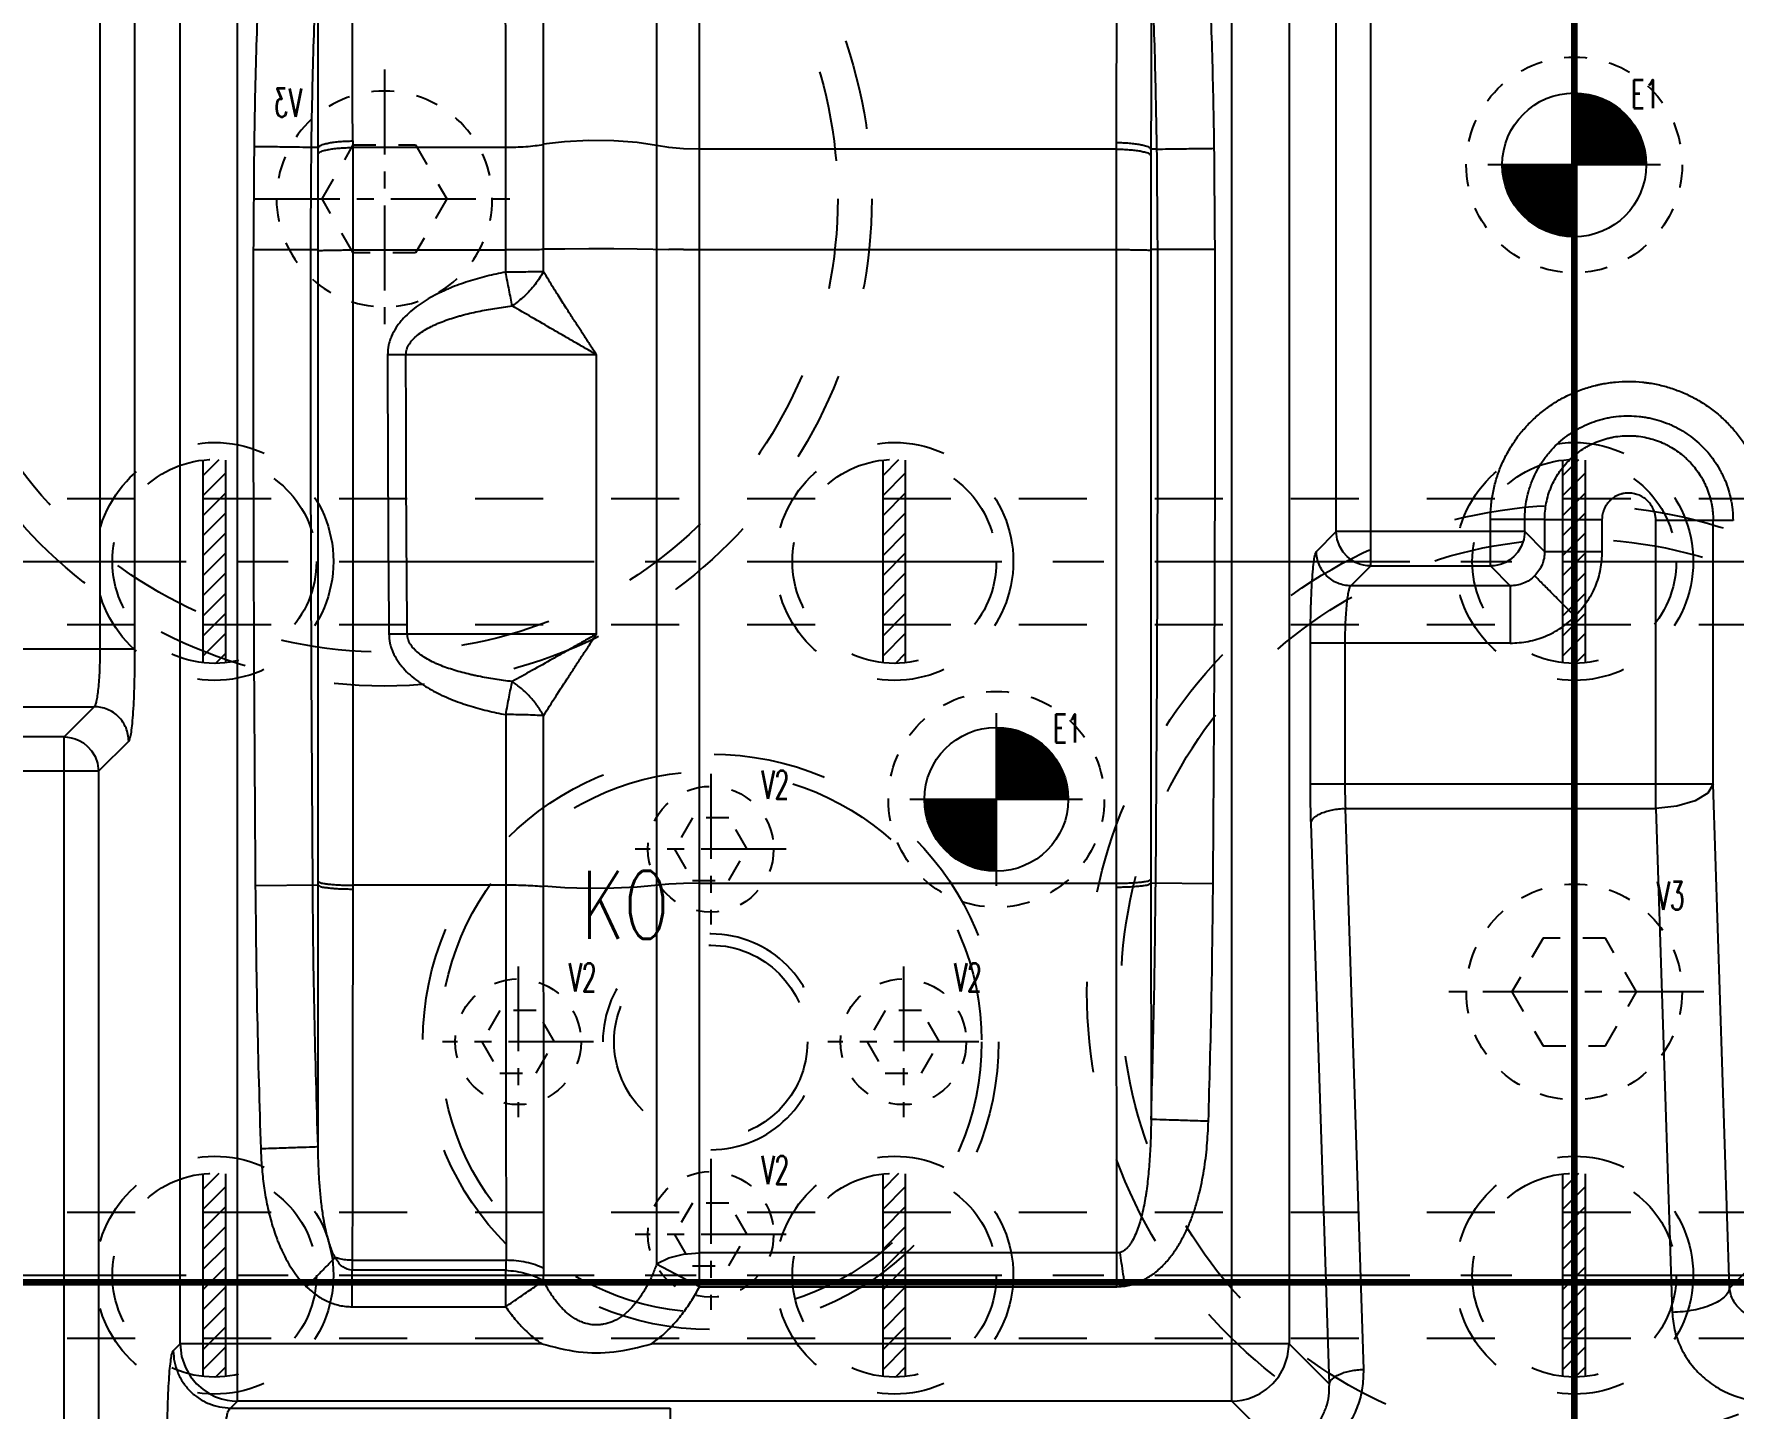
# Model space of a CAD drawing. Extents: x 14103 to 19353, y -3233 to 932.
# Drawn here: x 14614 to 14764, y 467.4 to 588.6 of the extents above; entities that cross this region are included whole.
import ezdxf
from ezdxf.enums import TextEntityAlignment as Align

# ---------------------------------------------------------------- set-up
doc = ezdxf.new("R2010")
doc.units = 0
doc.header["$LTSCALE"] = 20
doc.header["$MEASUREMENT"] = 0
doc.linetypes.add('CENTER', pattern=[0.6, 0.375, -0.075, 0.075, -0.075])
doc.linetypes.add('HIDDEN', pattern=[0.2, 0.1, -0.1])
doc.layers.get('DEFPOINTS').update_dxf_attribs({"linetype": 'CONTINUOUS'})
for name, color, linetype in [('3a', 7, 'CONTINUOUS'), ('3a-ep', 7, 'CONTINUOUS'), ('CENTER', 1, 'CENTER'), ('CONTINUOUS', 7, 'CONTINUOUS'), ('DIM', 3, 'CONTINUOUS'), ('HIDDEN', 2, 'HIDDEN'), ('SCREW', 7, 'CONTINUOUS'), ('SUP', 4, 'HIDDEN'), ('WATER', 9, 'HIDDEN')]:
    doc.layers.add(name, color=color, linetype=linetype)
doc.styles.add('lxy2', font='txt.shx', dxfattribs={"width": 0.6})
doc.styles.add('LXY4', font='simplex.shx', dxfattribs={"width": 0.7, "height": 6})
doc.dimstyles.new('10', dxfattribs={"dimtxt": 10, "dimasz": 5, "dimexe": 2.5, "dimexo": 0, "dimgap": 1, "dimtad": 0, "dimdsep": 46, "dimtxsty": 'lxy2', "dimcen": -3, "dimclrd": 113, "dimclre": 113, "dimclrt": 3, "dimazin": 2, "dimtfac": 1, "dimtofl": 0, "dimtmove": 0, "dimatfit": 3, "dimfxl": 1, "dimtolj": 1, "dimtzin": 0, "dimarcsym": 0})
doc.dimstyles.new('15', dxfattribs={"dimtxt": 15, "dimasz": 8, "dimexe": 8, "dimexo": 0, "dimgap": 1, "dimtad": 0, "dimdsep": 46, "dimtxsty": 'lxy2', "dimcen": -3, "dimclrd": 113, "dimclre": 113, "dimclrt": 3, "dimazin": 2, "dimtfac": 1, "dimtofl": 0, "dimtmove": 0, "dimatfit": 3, "dimfxl": 1, "dimtolj": 1, "dimtzin": 0, "dimarcsym": 0})

# ---------------------------------------------------------------- blocks, each defined once
blk = doc.blocks.new('*D282')
at = {"layer": 'DEFPOINTS', "color": 0}
for p in [(15211.53, 699.09), (15315.84, 699.09), (14749.94, 164.09)]:
    blk.add_point(p, dxfattribs=at)
at = {"layer": 'DIM', "color": 113, "lineweight": -2}
blk.add_line((15211.53, 699.09), (15315.84, 699.09), dxfattribs=at)
at = {"layer": 'DIM', "color": 3, "insert": (15328.84, 699.09), "char_height": 15, "attachment_point": 5, "style": 'lxy2'}
blk.add_mtext('\\A1;535', dxfattribs=at)
blk = doc.blocks.new('*D106')
at = {"layer": 'DEFPOINTS', "color": 0}
for p in [(15292.93, 479.09), (15315.84, 479.09), (14749.94, 164.09)]:
    blk.add_point(p, dxfattribs=at)
at = {"layer": 'DIM', "color": 113, "lineweight": -2}
blk.add_line((15292.93, 479.09), (15315.84, 479.09), dxfattribs=at)
at = {"layer": 'DIM', "color": 3, "insert": (15323.84, 479.09), "char_height": 10, "attachment_point": 5, "style": 'lxy2'}
blk.add_mtext('\\A1;315', dxfattribs=at)
blk = doc.blocks.new('*D105')
at = {"layer": 'DEFPOINTS', "color": 0}
for p in [(15292.93, 542.09), (15315.84, 542.09), (14749.94, 164.09)]:
    blk.add_point(p, dxfattribs=at)
at = {"layer": 'DIM', "color": 113, "lineweight": -2}
blk.add_line((15292.93, 542.09), (15315.84, 542.09), dxfattribs=at)
at = {"layer": 'DIM', "color": 3, "insert": (15324.84, 542.09), "char_height": 10, "attachment_point": 5, "style": 'lxy2'}
blk.add_mtext('\\A1;378', dxfattribs=at)
blk = doc.blocks.new('*D104')
at = {"layer": 'DEFPOINTS', "color": 0}
for p in [(15292.93, 604.09), (15315.84, 604.09), (14749.94, 164.09)]:
    blk.add_point(p, dxfattribs=at)
at = {"layer": 'DIM', "color": 113, "lineweight": -2}
blk.add_line((15292.93, 604.09), (15315.84, 604.09), dxfattribs=at)
at = {"layer": 'DIM', "color": 3, "insert": (15324.34, 604.09), "char_height": 10, "attachment_point": 5, "style": 'lxy2'}
blk.add_mtext('\\A1;440', dxfattribs=at)
blk = doc.blocks.new('*D103')
at = {"layer": 'DEFPOINTS', "color": 0}
for p in [(15299.94, 864.09), (15315.84, 864.09), (14749.94, 164.09)]:
    blk.add_point(p, dxfattribs=at)
at = {"layer": 'DIM', "color": 113, "lineweight": -2}
blk.add_line((15299.94, 864.09), (15315.84, 864.09), dxfattribs=at)
at = {"layer": 'DIM', "color": 3, "insert": (15323.84, 864.09), "char_height": 10, "attachment_point": 5, "style": 'lxy2'}
blk.add_mtext('\\A1;700', dxfattribs=at)
blk = doc.blocks.new('*D125')
at = {"layer": 'DEFPOINTS', "color": 0}
for p in [(14184.04, 684.09), (14436.61, 684.09), (14749.94, 164.09)]:
    blk.add_point(p, dxfattribs=at)
at = {"layer": 'DIM', "color": 113, "lineweight": -2}
blk.add_line((14436.61, 684.09), (14184.04, 684.09), dxfattribs=at)
at = {"layer": 'DIM', "color": 3, "insert": (14175.54, 684.09), "char_height": 10, "attachment_point": 5, "style": 'lxy2'}
blk.add_mtext('\\A1;520', dxfattribs=at)
blk = doc.blocks.new('*D124')
at = {"layer": 'DEFPOINTS', "color": 0}
for p in [(14184.04, 709.09), (14399.94, 709.09), (14749.94, 164.09)]:
    blk.add_point(p, dxfattribs=at)
at = {"layer": 'DIM', "color": 113, "lineweight": -2}
blk.add_line((14399.94, 709.09), (14184.04, 709.09), dxfattribs=at)
at = {"layer": 'DIM', "color": 3, "insert": (14175.04, 709.09), "char_height": 10, "attachment_point": 5, "style": 'lxy2'}
blk.add_mtext('\\A1;545', dxfattribs=at)
blk = doc.blocks.new('*D123')
at = {"layer": 'DEFPOINTS', "color": 0}
for p in [(14184.04, 864.09), (14199.94, 864.09), (14749.94, 164.09)]:
    blk.add_point(p, dxfattribs=at)
at = {"layer": 'DIM', "color": 113, "lineweight": -2}
blk.add_line((14199.94, 864.09), (14184.04, 864.09), dxfattribs=at)
at = {"layer": 'DIM', "color": 3, "insert": (14176.04, 864.09), "char_height": 10, "attachment_point": 5, "style": 'lxy2'}
blk.add_mtext('\\A1;700', dxfattribs=at)
blk = doc.blocks.new('*D128')
at = {"layer": 'DEFPOINTS', "color": 0}
for p in [(14184.04, 464.09), (14228.39, 464.09), (14749.94, 164.09)]:
    blk.add_point(p, dxfattribs=at)
at = {"layer": 'DIM', "color": 113, "lineweight": -2}
blk.add_line((14228.39, 464.09), (14184.04, 464.09), dxfattribs=at)
at = {"layer": 'DIM', "color": 3, "insert": (14176.04, 464.09), "char_height": 10, "attachment_point": 5, "style": 'lxy2'}
blk.add_mtext('\\A1;300', dxfattribs=at)
blk = doc.blocks.new('*D127')
at = {"layer": 'DEFPOINTS', "color": 0}
for p in [(14184.04, 514.09), (14391.61, 514.09), (14749.94, 164.09)]:
    blk.add_point(p, dxfattribs=at)
at = {"layer": 'DIM', "color": 113, "lineweight": -2}
blk.add_line((14391.61, 514.09), (14184.04, 514.09), dxfattribs=at)
at = {"layer": 'DIM', "color": 3, "insert": (14175.54, 514.09), "char_height": 10, "attachment_point": 5, "style": 'lxy2'}
blk.add_mtext('\\A1;350', dxfattribs=at)
blk = doc.blocks.new('*D126')
at = {"layer": 'DEFPOINTS', "color": 0}
for p in [(14184.04, 639.09), (14391.61, 639.09), (14749.94, 164.09)]:
    blk.add_point(p, dxfattribs=at)
at = {"layer": 'DIM', "color": 113, "lineweight": -2}
blk.add_line((14391.61, 639.09), (14184.04, 639.09), dxfattribs=at)
at = {"layer": 'DIM', "color": 3, "insert": (14175.04, 639.09), "char_height": 10, "attachment_point": 5, "style": 'lxy2'}
blk.add_mtext('\\A1;475', dxfattribs=at)
blk = doc.blocks.new('*D122')
at = {"layer": 'DEFPOINTS', "color": 0}
for p in [(14184.04, 664.09), (14193.61, 664.09), (14749.94, 164.09)]:
    blk.add_point(p, dxfattribs=at)
at = {"layer": 'DIM', "color": 113, "lineweight": -2}
blk.add_line((14193.61, 664.09), (14184.04, 664.09), dxfattribs=at)
at = {"layer": 'DIM', "color": 3, "insert": (14176.04, 664.09), "char_height": 10, "attachment_point": 5, "style": 'lxy2'}
blk.add_mtext('\\A1;500', dxfattribs=at)
blk = doc.blocks.new('*D110')
at = {"layer": 'DEFPOINTS', "color": 0}
for p in [(14184.04, 664.09), (14445.86, 664.09), (14749.94, 164.09)]:
    blk.add_point(p, dxfattribs=at)
at = {"layer": 'DIM', "color": 113, "lineweight": -2}
blk.add_line((14445.86, 664.09), (14184.04, 664.09), dxfattribs=at)
at = {"layer": 'DIM', "color": 3, "insert": (14176.04, 664.09), "char_height": 10, "attachment_point": 5, "style": 'lxy2'}
blk.add_mtext('\\A1;500', dxfattribs=at)
blk = doc.blocks.new('*D83')
at = {"layer": 'DEFPOINTS', "color": 0}
for p in [(14184.04, 564.09), (14425.51, 564.09), (14749.94, 164.09)]:
    blk.add_point(p, dxfattribs=at)
at = {"layer": 'DIM', "color": 113, "lineweight": -2}
blk.add_line((14425.51, 564.09), (14184.04, 564.09), dxfattribs=at)
at = {"layer": 'DIM', "color": 3, "insert": (14176.04, 564.09), "char_height": 10, "attachment_point": 5, "style": 'lxy2'}
blk.add_mtext('\\A1;400', dxfattribs=at)
blk = doc.blocks.new('AC_LXY_BLK518')
at = {"layer": 'SCREW', "color": 1, "linetype": 'CENTER'}
for p, q in [((0, 11.43), (0, -11.43)), ((11.43, 0), (-11.43, 0))]:
    blk.add_line(p, q, dxfattribs=at)
at = {"layer": 'SCREW', "color": 2, "linetype": 'HIDDEN'}
blk.add_lwpolyline([(-2.75, 4.76), (-5.5, 0), (-2.75, -4.76), (2.75, -4.76), (5.5, 0), (2.75, 4.76)], close=True, dxfattribs=at)
blk.add_circle((0, 0), 9.52, dxfattribs=at)
at = {"layer": 'SCREW', "style": 'lxy2', "width": 0.6}
blk.add_text('V3', height=2.5, dxfattribs=at).set_placement((8.5, 8.5), align=Align.MIDDLE_CENTER)
blk = doc.blocks.new('AC_LXY_BLK617')
at = {"layer": 'SCREW', "color": 1, "linetype": 'CENTER'}
for p, q in [((0, 6.66), (0, -6.66)), ((6.66, 0), (-6.66, 0))]:
    blk.add_line(p, q, dxfattribs=at)
at = {"layer": 'SCREW', "color": 2, "linetype": 'HIDDEN'}
blk.add_lwpolyline([(-1.6, 2.77), (-3.2, 0), (-1.6, -2.77), (1.6, -2.77), (3.2, 0), (1.6, 2.77)], close=True, dxfattribs=at)
blk.add_circle((0, 0), 5.55, dxfattribs=at)
at = {"layer": 'SCREW', "style": 'lxy2', "width": 0.6}
blk.add_text('V2', height=2.5, dxfattribs=at).set_placement((5.69, 5.69), align=Align.MIDDLE_CENTER)

msp = doc.modelspace()

# ---------------------------------------------------------------- hatches: boundary and pattern name
at = {"layer": 'WATER', "linetype": 'Continuous'}
h = msp.add_hatch(dxfattribs=at)
h.set_pattern_fill('ANSI31', color=4, scale=10, style=0)
h.set_pattern_definition([(45, (13194.4322, 2222.9012), (-0.8838835, 0.8838835), [])])
h.paths.add_polyline_path([(14630.942, 551.035, 0.0278424), (14629.942, 551.09), (14629.942, 547.65), (14630.942, 547.65)])
h.paths.add_polyline_path([(14629.942, 551.09, 0.0278424), (14628.942, 551.035), (14628.942, 547.65), (14629.942, 547.65)])
h.paths.add_polyline_path([(14629.942, 547.65), (14628.942, 547.65), (14628.942, 542.09), (14629.942, 542.09)])
h.paths.add_polyline_path([(14630.942, 547.65), (14629.942, 547.65), (14629.942, 542.09), (14630.942, 542.09)])
h.paths.add_polyline_path([(14630.942, 542.09), (14629.942, 542.09), (14629.942, 536.53), (14630.942, 536.53)])
h.paths.add_polyline_path([(14629.942, 542.09), (14628.942, 542.09), (14628.942, 536.53), (14629.942, 536.53)])
h.paths.add_polyline_path([(14629.942, 536.53), (14628.942, 536.53), (14628.942, 533.146, 0.0278424), (14629.942, 533.09)])
h.paths.add_polyline_path([(14630.942, 536.53), (14629.942, 536.53), (14629.942, 533.09, 0.0278424), (14630.942, 533.146)])
h = msp.add_hatch(dxfattribs=at)
h.set_pattern_fill('ANSI31', color=4, scale=10, style=0)
h.set_pattern_definition([(45, (13254.4322, 2222.9012), (-0.8838835, 0.8838835), [])])
h.paths.add_polyline_path([(14690.942, 551.035, 0.0278424), (14689.942, 551.09), (14689.942, 547.65), (14690.942, 547.65)])
h.paths.add_polyline_path([(14689.942, 551.09, 0.0278424), (14688.942, 551.035), (14688.942, 547.65), (14689.942, 547.65)])
h.paths.add_polyline_path([(14689.942, 547.65), (14688.942, 547.65), (14688.942, 542.09), (14689.942, 542.09)])
h.paths.add_polyline_path([(14690.942, 547.65), (14689.942, 547.65), (14689.942, 542.09), (14690.942, 542.09)])
h.paths.add_polyline_path([(14690.942, 542.09), (14689.942, 542.09), (14689.942, 536.53), (14690.942, 536.53)])
h.paths.add_polyline_path([(14689.942, 542.09), (14688.942, 542.09), (14688.942, 536.53), (14689.942, 536.53)])
h.paths.add_polyline_path([(14689.942, 536.53), (14688.942, 536.53), (14688.942, 533.146, 0.0278424), (14689.942, 533.09)])
h.paths.add_polyline_path([(14690.942, 536.53), (14689.942, 536.53), (14689.942, 533.09, 0.0278424), (14690.942, 533.146)])
h = msp.add_hatch(dxfattribs=at)
h.set_pattern_fill('ANSI31', color=4, scale=10, style=0)
h.set_pattern_definition([(45, (13314.4322, 2222.9012), (-0.8838835, 0.8838835), [])])
h.paths.add_polyline_path([(14750.942, 551.035, 0.0278424), (14749.942, 551.09), (14749.942, 547.65), (14750.942, 547.65)])
h.paths.add_polyline_path([(14749.942, 551.09, 0.0278424), (14748.942, 551.035), (14748.942, 547.65), (14749.942, 547.65)])
h.paths.add_polyline_path([(14749.942, 547.65), (14748.942, 547.65), (14748.942, 542.09), (14749.942, 542.09)])
h.paths.add_polyline_path([(14750.942, 547.65), (14749.942, 547.65), (14749.942, 542.09), (14750.942, 542.09)])
h.paths.add_polyline_path([(14750.942, 542.09), (14749.942, 542.09), (14749.942, 536.53), (14750.942, 536.53)])
h.paths.add_polyline_path([(14749.942, 542.09), (14748.942, 542.09), (14748.942, 536.53), (14749.942, 536.53)])
h.paths.add_polyline_path([(14749.942, 536.53), (14748.942, 536.53), (14748.942, 533.146, 0.0278424), (14749.942, 533.09)])
h.paths.add_polyline_path([(14750.942, 536.53), (14749.942, 536.53), (14749.942, 533.09, 0.0278424), (14750.942, 533.146)])
h = msp.add_hatch(dxfattribs=at)
h.set_pattern_fill('ANSI31', color=4, scale=10, style=0)
h.set_pattern_definition([(45, (13194.4322, 2159.9012), (-0.8838835, 0.8838835), [])])
h.paths.add_polyline_path([(14630.942, 488.035, 0.0278424), (14629.942, 488.09), (14629.942, 484.65), (14630.942, 484.65)])
h.paths.add_polyline_path([(14629.942, 488.09, 0.0278424), (14628.942, 488.035), (14628.942, 484.65), (14629.942, 484.65)])
h.paths.add_polyline_path([(14629.942, 484.65), (14628.942, 484.65), (14628.942, 479.09), (14629.942, 479.09)])
h.paths.add_polyline_path([(14630.942, 484.65), (14629.942, 484.65), (14629.942, 479.09), (14630.942, 479.09)])
h.paths.add_polyline_path([(14630.942, 479.09), (14629.942, 479.09), (14629.942, 473.53), (14630.942, 473.53)])
h.paths.add_polyline_path([(14629.942, 479.09), (14628.942, 479.09), (14628.942, 473.53), (14629.942, 473.53)])
h.paths.add_polyline_path([(14629.942, 473.53), (14628.942, 473.53), (14628.942, 470.146, 0.0278424), (14629.942, 470.09)])
h.paths.add_polyline_path([(14630.942, 473.53), (14629.942, 473.53), (14629.942, 470.09, 0.0278424), (14630.942, 470.146)])
h = msp.add_hatch(dxfattribs=at)
h.set_pattern_fill('ANSI31', color=4, scale=10, style=0)
h.set_pattern_definition([(45, (13254.4322, 2159.9012), (-0.8838835, 0.8838835), [])])
h.paths.add_polyline_path([(14690.942, 488.035, 0.0278424), (14689.942, 488.09), (14689.942, 484.65), (14690.942, 484.65)])
h.paths.add_polyline_path([(14689.942, 488.09, 0.0278424), (14688.942, 488.035), (14688.942, 484.65), (14689.942, 484.65)])
h.paths.add_polyline_path([(14689.942, 484.65), (14688.942, 484.65), (14688.942, 479.09), (14689.942, 479.09)])
h.paths.add_polyline_path([(14690.942, 484.65), (14689.942, 484.65), (14689.942, 479.09), (14690.942, 479.09)])
h.paths.add_polyline_path([(14690.942, 479.09), (14689.942, 479.09), (14689.942, 473.53), (14690.942, 473.53)])
h.paths.add_polyline_path([(14689.942, 479.09), (14688.942, 479.09), (14688.942, 473.53), (14689.942, 473.53)])
h.paths.add_polyline_path([(14689.942, 473.53), (14688.942, 473.53), (14688.942, 470.146, 0.0278424), (14689.942, 470.09)])
h.paths.add_polyline_path([(14690.942, 473.53), (14689.942, 473.53), (14689.942, 470.09, 0.0278424), (14690.942, 470.146)])
h = msp.add_hatch(dxfattribs=at)
h.set_pattern_fill('ANSI31', color=4, scale=10, style=0)
h.set_pattern_definition([(45, (13314.4322, 2159.9012), (-0.8838835, 0.8838835), [])])
h.paths.add_polyline_path([(14750.942, 488.035, 0.0278424), (14749.942, 488.09), (14749.942, 484.65), (14750.942, 484.65)])
h.paths.add_polyline_path([(14749.942, 488.09, 0.0278424), (14748.942, 488.035), (14748.942, 484.65), (14749.942, 484.65)])
h.paths.add_polyline_path([(14749.942, 484.65), (14748.942, 484.65), (14748.942, 479.09), (14749.942, 479.09)])
h.paths.add_polyline_path([(14750.942, 484.65), (14749.942, 484.65), (14749.942, 479.09), (14750.942, 479.09)])
h.paths.add_polyline_path([(14750.942, 479.09), (14749.942, 479.09), (14749.942, 473.53), (14750.942, 473.53)])
h.paths.add_polyline_path([(14749.942, 479.09), (14748.942, 479.09), (14748.942, 473.53), (14749.942, 473.53)])
h.paths.add_polyline_path([(14749.942, 473.53), (14748.942, 473.53), (14748.942, 470.146, 0.0278424), (14749.942, 470.09)])
h.paths.add_polyline_path([(14750.942, 473.53), (14749.942, 473.53), (14749.942, 470.09, 0.0278424), (14750.942, 470.146)])

# ---------------------------------------------------------------- linework, layer by layer
at = {"layer": '3a', "color": 4, "linetype": 'Continuous'}
for p, q in [((14619.866, 534.332), (14619.866, 616.123)), ((14631.98, 467.97), (14631.98, 614.79)), ((14719.714, 467.97), (14719.714, 614.79)), ((14622.903, 613.086), (14622.903, 534.332)), ((14626.918, 473.033), (14626.918, 609.728)), ((14724.777, 609.728), (14724.777, 473.033)), ((14731.978, 541.69), (14731.978, 610.091)), ((14728.941, 544.727), (14728.941, 607.053)), ((14672.746, 481.07), (14672.746, 605.691)), ((14668.963, 603.147), (14668.963, 480.047)), ((14658.985, 567.656), (14658.979, 578.915)), ((14709.549, 513.685), (14709.552, 579.063)), ((14639.105, 578.623), (14638.504, 578.631)), ((14642.143, 578.62), (14642.145, 513.511)), ((14655.63, 578.62), (14642.143, 578.62)), ((14655.63, 578.62), (14655.64, 567.632)), ((14709.551, 578.477), (14672.746, 578.477)), ((14713.118, 578.487), (14712.589, 578.48)), ((14639.109, 569.584), (14633.373, 569.593)), ((14642.147, 569.583), (14655.64, 569.583)), ((14671.331, 569.62), (14670.04, 569.633)), ((14671.331, 569.62), (14709.548, 569.615)), ((14718.248, 569.625), (14712.585, 569.615)), ((14663.667, 560.333), (14645.223, 560.332)), ((14663.667, 535.693), (14663.667, 560.333)), ((14742.539, 541.69), (14742.539, 545.797)), ((14745.577, 545.797), (14742.539, 545.797)), ((14747.328, 545.789), (14745.577, 545.797)), ((14745.577, 544.727), (14745.577, 545.797)), ((14747.328, 545.789), (14747.328, 542.976)), ((14747.328, 545.789), (14752.391, 545.789)), ((14752.391, 545.789), (14752.391, 542.976)), ((14727.19, 542.976), (14728.941, 544.727)), ((14745.577, 544.727), (14728.941, 544.727)), ((14747.328, 542.976), (14745.577, 544.727)), ((14757.141, 520.289), (14757.141, 545.716)), ((14762.203, 545.716), (14757.141, 545.716)), ((14762.203, 522.434), (14762.203, 545.716)), ((14763.954, 545.707), (14762.203, 545.716)), ((14747.328, 542.976), (14752.391, 542.976)), ((14730.227, 539.939), (14731.978, 541.69)), ((14731.978, 541.69), (14742.539, 541.69)), ((14742.539, 541.69), (14744.29, 539.939)), ((14744.29, 539.939), (14730.227, 539.939)), ((14744.29, 539.939), (14744.29, 534.876)), ((14646.962, 535.693), (14663.667, 535.693)), ((14622.903, 534.332), (14601.713, 534.332)), ((14726.662, 522.434), (14726.662, 534.876)), ((14744.29, 534.876), (14726.662, 534.876)), ((14729.699, 534.876), (14729.699, 522.434)), ((14601.713, 529.27), (14619.338, 529.27)), ((14619.338, 529.27), (14616.671, 526.603)), ((14655.647, 528.57), (14655.649, 513.511)), ((14659.008, 479.678), (14658.988, 528.474)), ((14616.671, 526.603), (14604.38, 526.603)), ((14616.671, 367.368), (14616.671, 526.603)), ((14622.375, 526.232), (14619.709, 523.565)), ((14619.709, 523.565), (14601.342, 523.565)), ((14619.709, 523.565), (14619.709, 370.405)), ((14762.203, 522.434), (14726.662, 522.434)), ((14763.654, 477.945), (14762.203, 522.434)), ((14731.367, 470.767), (14729.752, 520.289)), ((14729.752, 520.289), (14757.141, 520.289)), ((14757.141, 520.289), (14758.591, 475.8)), ((14728.33, 469.48), (14726.715, 519.002)), ((14639.108, 513.509), (14633.55, 513.465)), ((14655.649, 513.511), (14642.145, 513.511)), ((14672.746, 513.685), (14709.549, 513.685)), ((14718.072, 513.64), (14712.586, 513.684)), ((14642.103, 480.404), (14655.679, 480.404)), ((14672.746, 478.065), (14668.963, 480.047)), ((14709.591, 481.07), (14672.746, 481.07)), ((14672.746, 478.065), (14672.746, 481.043)), ((14709.591, 478.065), (14709.591, 481.043)), ((14766.999, 481.29), (14763.654, 477.945)), ((14642.099, 476.303), (14642.099, 479.517)), ((14655.646, 479.517), (14642.099, 479.517)), ((14655.646, 476.303), (14655.646, 479.517)), ((14672.746, 478.065), (14709.591, 478.065)), ((14642.099, 476.303), (14655.646, 476.303)), ((14626.31, 472.425), (14626.918, 473.033)), ((14658.824, 473.033), (14626.918, 473.033)), ((14724.777, 473.033), (14668.511, 473.033)), ((14724.777, 473.033), (14728.33, 469.48)), ((14631.98, 467.97), (14631.373, 467.363)), ((14719.714, 467.97), (14631.98, 467.97)), ((14723.54, 464.144), (14719.714, 467.97)), ((14631.373, 467.363), (14670.158, 467.363)), ((14670.158, 467.363), (14670.158, 464.325))]:
    msp.add_line(p, q, dxfattribs=at)
for points in [[(14668.963, 578.8), (14667.251, 579.068), (14665.192, 579.221), (14662.986, 579.247), (14660.846, 579.141), (14658.979, 578.915)], [(14672.746, 578.477), (14671.331, 578.515), (14670.04, 578.626), (14668.963, 578.8)], [(14638.613, 513.505), (14638.494, 532.198), (14638.435, 550.891), (14638.436, 569.585)], [(14658.985, 569.669), (14660.852, 569.697), (14662.991, 569.71), (14665.196, 569.707), (14667.253, 569.688), (14670.04, 569.633)], [(14713.009, 513.68), (14713.128, 532.325), (14713.187, 550.971), (14713.186, 569.616)], [(14731.978, 541.69), (14731.668, 541.707), (14731.35, 541.758), (14731.004, 541.855), (14730.64, 542.007), (14730.266, 542.227), (14729.896, 542.526), (14729.547, 542.918), (14729.246, 543.414), (14729.028, 544.018), (14728.941, 544.727)], [(14745.577, 544.727), (14745.489, 544.016), (14745.271, 543.411), (14744.97, 542.917), (14744.621, 542.525), (14744.253, 542.227), (14743.881, 542.009), (14743.52, 541.857), (14743.178, 541.761), (14742.864, 541.709), (14742.539, 541.69)], [(14616.671, 526.603), (14616.981, 526.586), (14617.3, 526.534), (14617.646, 526.438), (14618.01, 526.285), (14618.383, 526.066), (14618.754, 525.766), (14619.102, 525.374), (14619.404, 524.879), (14619.621, 524.274), (14619.709, 523.565)], [(14762.203, 522.434), (14761.73, 521.643), (14760.612, 520.963), (14759.007, 520.49), (14757.141, 520.289)], [(14667.254, 513.335), (14665.198, 513.244), (14662.995, 513.228), (14660.857, 513.29), (14658.99, 513.424)], [(14672.746, 513.685), (14671.331, 513.663), (14670.04, 513.597), (14667.254, 513.335)], [(14668.963, 480.08), (14670.056, 480.618), (14671.349, 480.955), (14672.746, 481.07)], [(14626.918, 473.033), (14627.05, 471.906), (14627.379, 470.943), (14627.834, 470.147), (14628.362, 469.51), (14628.922, 469.013), (14629.49, 468.637), (14630.045, 468.364), (14630.576, 468.175), (14631.072, 468.057), (14631.519, 467.993), (14631.98, 467.97)], [(14719.714, 467.97), (14720.191, 467.995), (14720.642, 468.06), (14721.136, 468.181), (14721.664, 468.37), (14722.216, 468.644), (14722.78, 469.019), (14723.338, 469.516), (14723.863, 470.152), (14724.316, 470.946), (14724.644, 471.907), (14724.777, 473.033)]]:
    msp.add_lwpolyline(points, dxfattribs=at)
for points in [[(14642.143, 579.205), (14642.139, 582.679), (14642.133, 586.061), (14642.131, 586.893), (14642.13, 587.718), (14642.126, 589.341), (14642.116, 592.463), (14642.105, 595.424), (14642.09, 598.222), (14642.082, 599.56), (14642.072, 600.847), (14642.051, 603.13)], [(14655.593, 603.13), (14655.601, 598.02), (14655.61, 592.122), (14655.619, 585.606), (14655.63, 578.62)], [(14658.979, 578.915), (14658.973, 586.069), (14658.967, 592.78), (14658.962, 598.852), (14658.957, 604.107)], [(14709.552, 579.063), (14709.556, 582.354), (14709.561, 585.562), (14709.563, 586.351), (14709.564, 587.135), (14709.568, 588.677), (14709.577, 591.647), (14709.588, 594.47), (14709.601, 597.146), (14709.609, 598.428), (14709.613, 599.054), (14709.618, 599.667), (14709.637, 601.874)], [(14634.002, 596.577), (14633.794, 592.11), (14633.636, 587.641), (14633.521, 583.171), (14633.442, 578.7)], [(14638.504, 578.631), (14638.582, 583.062), (14638.697, 587.488), (14638.853, 591.905), (14639.058, 596.308)], [(14639.105, 578.623), (14639.102, 581.867), (14639.096, 585.027), (14639.095, 585.803), (14639.093, 586.575), (14639.09, 588.092), (14639.081, 591.012), (14639.07, 593.783), (14639.058, 596.308)], [(14712.631, 594.713), (14712.622, 592.856), (14712.612, 590.218), (14712.604, 587.444), (14712.601, 586.006), (14712.599, 585.275), (14712.598, 584.539), (14712.593, 581.548), (14712.589, 578.48)], [(14713.118, 578.487), (14712.946, 586.615), (14712.809, 590.669), (14712.631, 594.713)], [(14718.181, 578.556), (14718.007, 586.763), (14717.868, 590.864), (14717.687, 594.965)], [(14639.105, 578.623), (14639.285, 578.794), (14639.689, 578.948), (14640.067, 579.036), (14640.519, 579.107), (14641.028, 579.161), (14641.575, 579.194), (14642.143, 579.205)], [(14642.143, 579.205), (14642.143, 578.815), (14642.143, 578.62)], [(14658.979, 578.865), (14658.241, 578.761), (14657.419, 578.684), (14656.539, 578.637), (14655.63, 578.62)], [(14709.552, 579.063), (14710.119, 579.052), (14710.667, 579.019), (14711.175, 578.965), (14711.627, 578.894), (14712.006, 578.806), (14712.41, 578.651), (14712.589, 578.48)], [(14633.442, 578.7), (14633.373, 569.593)], [(14638.504, 578.631), (14638.023, 578.638), (14636.903, 578.653), (14635.302, 578.675), (14633.442, 578.7)], [(14638.436, 569.585), (14638.504, 578.631)], [(14639.106, 578.077), (14639.106, 578.441), (14639.105, 578.623)], [(14639.106, 578.077), (14639.285, 578.237), (14639.689, 578.381), (14640.068, 578.462), (14640.519, 578.529), (14641.028, 578.579), (14641.576, 578.609), (14642.143, 578.62)], [(14639.109, 569.584), (14639.109, 571.719), (14639.108, 573.85), (14639.106, 578.077)], [(14709.551, 578.477), (14710.119, 578.466), (14710.666, 578.436), (14711.175, 578.386), (14711.627, 578.319), (14712.006, 578.238), (14712.409, 578.094), (14712.589, 577.934)], [(14712.589, 577.934), (14712.586, 573.793), (14712.586, 571.707), (14712.585, 569.615)], [(14712.589, 578.48), (14712.589, 578.117), (14712.589, 577.934)], [(14713.118, 578.487), (14713.6, 578.494), (14714.72, 578.509), (14716.321, 578.531), (14718.181, 578.556)], [(14713.186, 569.616), (14713.118, 578.487)], [(14718.248, 569.625), (14718.181, 578.556)], [(14633.373, 569.593), (14633.372, 550.825), (14633.431, 532.116), (14633.55, 513.465)], [(14639.108, 513.832), (14639.108, 520.767), (14639.109, 527.714), (14639.109, 541.631), (14639.109, 548.6), (14639.109, 555.572), (14639.109, 569.584)], [(14639.109, 569.516), (14639.288, 569.536), (14639.691, 569.554), (14640.07, 569.564), (14640.522, 569.572), (14641.031, 569.578), (14641.579, 569.582), (14642.147, 569.583)], [(14658.985, 569.613), (14658.248, 569.601), (14657.427, 569.591), (14656.548, 569.585), (14655.64, 569.583)], [(14709.548, 569.615), (14710.116, 569.614), (14710.664, 569.61), (14711.173, 569.604), (14711.624, 569.596), (14712.003, 569.586), (14712.407, 569.568), (14712.585, 569.548)], [(14712.585, 569.615), (14712.585, 562.594), (14712.585, 555.638), (14712.585, 541.735), (14712.585, 538.261), (14712.586, 534.789), (14712.586, 527.851), (14712.586, 514.007)], [(14718.072, 513.64), (14718.19, 532.243), (14718.249, 550.905), (14718.248, 569.625)], [(14655.64, 567.632), (14653.978, 567.267), (14652.342, 566.802), (14650.737, 566.216), (14650.342, 566.047), (14649.952, 565.868), (14649.19, 565.48), (14648.452, 565.045), (14648.094, 564.807), (14647.748, 564.558), (14647.094, 564.016), (14646.498, 563.408), (14646.227, 563.076), (14645.981, 562.727), (14645.576, 561.98), (14645.424, 561.58), (14645.314, 561.172), (14645.223, 560.332)], [(14658.985, 567.656), (14658.248, 567.646), (14657.427, 567.638), (14656.548, 567.634), (14655.64, 567.632)], [(14656.225, 564.644), (14656.093, 565.316), (14655.949, 566.051), (14655.797, 566.829), (14655.64, 567.632)], [(14658.985, 567.656), (14658.238, 566.536), (14657.294, 565.504), (14656.225, 564.644)], [(14663.667, 560.333), (14663.374, 560.773), (14663.214, 561.034), (14663.028, 561.306), (14662.83, 561.603), (14662.619, 561.928), (14662.394, 562.279), (14662.151, 562.652), (14661.891, 563.051), (14661.611, 563.481), (14661.31, 563.948), (14660.987, 564.453), (14660.639, 564.999), (14660.266, 565.591), (14659.866, 566.23), (14659.439, 566.919), (14658.985, 567.656)], [(14646.841, 560.333), (14646.92, 560.829), (14647.017, 561.07), (14647.151, 561.306), (14647.507, 561.747), (14647.724, 561.953), (14647.963, 562.149), (14648.491, 562.508), (14649.073, 562.828), (14649.381, 562.976), (14649.7, 563.116), (14650.36, 563.373), (14651.046, 563.602), (14651.397, 563.708), (14651.753, 563.808), (14653.207, 564.154), (14654.7, 564.428), (14656.225, 564.644)], [(14663.667, 560.333), (14663.178, 560.614), (14662.691, 560.894), (14661.723, 561.453), (14660.762, 562.009), (14660.284, 562.286), (14659.808, 562.561), (14657.966, 563.629), (14656.225, 564.644)], [(14645.223, 560.332), (14645.232, 554.159), (14645.337, 535.694)], [(14646.962, 535.693), (14646.91, 541.84), (14646.841, 560.333)], [(14742.539, 545.797), (14742.599, 546.998), (14742.774, 548.18), (14743.065, 549.342), (14743.156, 549.629), (14743.255, 549.915), (14743.472, 550.478), (14743.985, 551.559), (14744.601, 552.583), (14744.947, 553.074), (14745.13, 553.313), (14745.32, 553.549), (14746.129, 554.437), (14747.016, 555.237), (14747.981, 555.948), (14748.493, 556.27), (14749.018, 556.564), (14750.101, 557.07), (14751.229, 557.468), (14751.809, 557.626), (14752.104, 557.695), (14752.4, 557.756), (14753.587, 557.926), (14754.78, 557.978), (14755.98, 557.913), (14756.28, 557.878), (14756.579, 557.836), (14757.17, 557.731), (14758.328, 557.435), (14759.453, 557.027), (14760.003, 556.78), (14760.274, 556.647), (14760.541, 556.507), (14761.566, 555.887), (14762.524, 555.173), (14763.413, 554.363), (14764.219, 553.47), (14764.93, 552.51), (14765.545, 551.482), (14765.816, 550.943), (14766.06, 550.392), (14766.463, 549.265), (14766.754, 548.106), (14766.857, 547.515), (14766.932, 546.915), (14766.992, 545.707)], [(14745.577, 545.797), (14745.622, 546.7), (14745.753, 547.587), (14745.972, 548.46), (14746.04, 548.676), (14746.114, 548.89), (14746.277, 549.312), (14746.662, 550.124), (14747.124, 550.892), (14747.384, 551.26), (14747.522, 551.44), (14747.664, 551.617), (14748.27, 552.283), (14748.936, 552.883), (14749.66, 553.417), (14750.044, 553.658), (14750.438, 553.879), (14751.251, 554.259), (14752.098, 554.558), (14752.534, 554.676), (14752.755, 554.728), (14752.977, 554.774), (14753.869, 554.901), (14754.765, 554.941), (14755.667, 554.892), (14755.893, 554.866), (14756.118, 554.834), (14756.562, 554.755), (14757.433, 554.532), (14758.28, 554.225), (14758.694, 554.039), (14758.898, 553.939), (14759.099, 553.834), (14759.87, 553.367), (14760.591, 552.829), (14761.261, 552.22), (14761.868, 551.548), (14762.402, 550.824), (14762.865, 550.051), (14763.07, 549.645), (14763.253, 549.23), (14763.557, 548.382), (14763.776, 547.511), (14763.853, 547.066), (14763.909, 546.615), (14763.954, 545.707)], [(14747.328, 545.789), (14747.472, 547.243), (14747.651, 547.955), (14747.768, 548.307), (14747.903, 548.652), (14748.603, 549.947), (14748.819, 550.248), (14749.051, 550.541), (14749.555, 551.085), (14750.71, 552.006), (14751.028, 552.201), (14751.354, 552.378), (14752.025, 552.68), (14752.722, 552.913), (14753.08, 553.004), (14753.442, 553.077), (14754.896, 553.188), (14755.26, 553.171), (14755.625, 553.136), (14756.342, 553.013), (14757.712, 552.567), (14758.041, 552.414), (14758.361, 552.245), (14758.971, 551.866), (14759.54, 551.432), (14759.81, 551.193), (14760.069, 550.941), (14760.969, 549.825), (14761.336, 549.206), (14761.498, 548.881), (14761.643, 548.55), (14762.06, 547.171), (14762.122, 546.813), (14762.167, 546.45), (14762.203, 545.716)], [(14757.141, 545.716), (14757.129, 545.95), (14757.115, 546.067), (14757.095, 546.182), (14756.96, 546.626), (14756.913, 546.733), (14756.861, 546.838), (14756.742, 547.038), (14756.451, 547.4), (14756.367, 547.482), (14756.279, 547.559), (14756.095, 547.7), (14755.897, 547.823), (14755.794, 547.877), (14755.687, 547.927), (14755.246, 548.07), (14755.016, 548.11), (14754.899, 548.121), (14754.782, 548.126), (14754.319, 548.091), (14754.205, 548.068), (14754.091, 548.039), (14753.871, 547.965), (14753.659, 547.87), (14753.556, 547.814), (14753.456, 547.753), (14753.093, 547.463), (14752.934, 547.292), (14752.861, 547.2), (14752.794, 547.105), (14752.573, 546.697), (14752.53, 546.588), (14752.493, 546.477), (14752.436, 546.251), (14752.391, 545.789)], [(14726.662, 534.876), (14726.672, 536.391), (14726.701, 537.852), (14726.749, 539.209), (14726.814, 540.414), (14726.894, 541.424), (14726.985, 542.205), (14727.085, 542.728), (14727.19, 542.976)], [(14730.227, 539.939), (14729.637, 540), (14729.068, 540.174), (14728.544, 540.456), (14728.085, 540.834), (14727.707, 541.293), (14727.425, 541.817), (14727.251, 542.385), (14727.19, 542.976)], [(14747.328, 542.976), (14747.274, 542.378), (14747.105, 541.805), (14746.826, 541.278), (14746.449, 540.817)], [(14752.391, 542.976), (14752.235, 541.394), (14751.775, 539.873), (14751.027, 538.473), (14750.021, 537.246)], [(14730.227, 539.939), (14730.122, 539.784), (14730.023, 539.457), (14729.931, 538.969), (14729.852, 538.337), (14729.787, 537.584), (14729.739, 536.736), (14729.709, 535.823), (14729.699, 534.876)], [(14746.449, 540.817), (14745.989, 540.44), (14745.462, 540.162), (14744.888, 539.993), (14744.29, 539.939)], [(14750.021, 537.246), (14748.73, 538.537), (14747.611, 539.656), (14746.815, 540.451), (14746.449, 540.817)], [(14744.29, 534.876), (14745.873, 535.031), (14747.393, 535.492), (14748.794, 536.24), (14750.021, 537.246)], [(14645.337, 535.694), (14646.16, 535.697), (14646.962, 535.693)], [(14645.337, 535.694), (14645.433, 534.864), (14645.545, 534.462), (14645.697, 534.069), (14646.101, 533.333), (14646.347, 532.99), (14646.615, 532.665), (14647.206, 532.071), (14647.857, 531.541), (14648.202, 531.296), (14648.556, 531.065), (14649.283, 530.645), (14650.801, 529.936), (14651.588, 529.637), (14651.986, 529.499), (14652.389, 529.369), (14654.01, 528.92), (14655.647, 528.57)], [(14656.216, 531.485), (14654.713, 531.692), (14653.235, 531.957), (14652.87, 532.034), (14652.508, 532.115), (14651.798, 532.292), (14650.434, 532.711), (14649.785, 532.959), (14649.471, 533.095), (14649.165, 533.24), (14648.589, 533.553), (14648.07, 533.904), (14647.834, 534.096), (14647.62, 534.298), (14647.269, 534.733), (14647.137, 534.965), (14647.041, 535.203), (14646.962, 535.693)], [(14663.667, 535.693), (14663.178, 535.412), (14662.691, 535.133), (14661.723, 534.58), (14660.761, 534.033), (14660.282, 533.762), (14659.806, 533.493), (14657.962, 532.457), (14656.216, 531.485)], [(14658.988, 528.474), (14660.056, 530.164), (14661.209, 531.948), (14661.51, 532.408), (14661.813, 532.872), (14662.425, 533.803), (14663.043, 534.743), (14663.354, 535.217), (14663.667, 535.693)], [(14619.338, 529.27), (14619.443, 529.424), (14619.542, 529.752), (14619.634, 530.239), (14619.713, 530.871), (14619.778, 531.624), (14619.826, 532.472), (14619.856, 533.386), (14619.866, 534.332)], [(14622.903, 534.332), (14622.893, 532.818), (14622.864, 531.356), (14622.816, 529.999), (14622.751, 528.794), (14622.671, 527.784), (14622.58, 527.003), (14622.48, 526.48), (14622.375, 526.232)], [(14655.647, 528.57), (14655.799, 529.364), (14655.947, 530.128), (14656.087, 530.841), (14656.216, 531.485)], [(14658.989, 528.474), (14658.446, 529.335), (14657.784, 530.146), (14657.03, 530.874), (14656.216, 531.485)], [(14622.375, 526.232), (14622.314, 526.823), (14622.14, 527.391), (14621.858, 527.915), (14621.48, 528.375), (14621.021, 528.752), (14620.497, 529.034), (14619.928, 529.209), (14619.338, 529.27)], [(14658.988, 528.474), (14658.252, 528.515), (14657.432, 528.545), (14656.554, 528.563), (14655.647, 528.57)], [(14726.715, 519.002), (14726.675, 520.677), (14726.662, 522.434)], [(14729.699, 522.434), (14729.713, 521.336), (14729.752, 520.289)], [(14726.715, 519.002), (14726.805, 519.244), (14726.999, 519.477), (14727.291, 519.693), (14727.669, 519.885), (14728.122, 520.045), (14728.632, 520.169), (14729.182, 520.251), (14729.752, 520.289)], [(14633.55, 513.465), (14633.713, 501.863), (14634.027, 490.264)], [(14639.087, 490.438), (14638.774, 501.965), (14638.613, 513.505)], [(14639.087, 490.438), (14639.091, 493.073), (14639.094, 495.023), (14639.096, 497), (14639.1, 501.02), (14639.102, 503.062), (14639.103, 504.091), (14639.104, 505.125), (14639.106, 509.292), (14639.108, 513.509)], [(14639.108, 513.832), (14639.287, 513.738), (14639.69, 513.652), (14640.069, 513.604), (14640.521, 513.564), (14641.03, 513.535), (14641.578, 513.517), (14642.145, 513.511)], [(14639.108, 513.509), (14639.108, 513.832)], [(14639.108, 513.509), (14639.287, 513.411), (14639.69, 513.321), (14640.069, 513.271), (14640.521, 513.23), (14641.03, 513.199), (14641.578, 513.18), (14642.145, 513.173)], [(14642.145, 513.173), (14642.143, 508.779), (14642.141, 504.437), (14642.14, 503.359), (14642.139, 502.287), (14642.137, 500.16), (14642.133, 495.972), (14642.13, 493.913), (14642.127, 491.883), (14642.121, 487.917), (14642.119, 486.945), (14642.117, 485.981), (14642.113, 484.081), (14642.103, 480.404)], [(14642.145, 513.511), (14642.145, 513.173)], [(14655.649, 513.511), (14655.66, 501.796), (14655.67, 490.651), (14655.679, 480.404)], [(14658.99, 513.371), (14658.254, 513.431), (14657.433, 513.476), (14656.556, 513.502), (14655.649, 513.511)], [(14709.549, 513.685), (14710.117, 513.691), (14710.665, 513.709), (14711.173, 513.739), (14711.625, 513.778), (14712.004, 513.827), (14712.408, 513.912), (14712.586, 514.007)], [(14709.549, 513.348), (14709.549, 513.685)], [(14709.549, 513.348), (14710.117, 513.354), (14710.665, 513.373), (14711.173, 513.404), (14711.625, 513.445), (14712.004, 513.496), (14712.408, 513.585), (14712.586, 513.684)], [(14709.591, 481.07), (14709.586, 482.865), (14709.584, 483.778), (14709.582, 484.701), (14709.574, 488.473), (14709.567, 492.379), (14709.564, 494.381), (14709.562, 496.407), (14709.557, 500.527), (14709.555, 502.622), (14709.554, 503.677), (14709.554, 504.739), (14709.551, 509.018), (14709.549, 513.348)], [(14712.586, 514.007), (14712.586, 513.684)], [(14712.586, 513.684), (14712.588, 509.531), (14712.591, 505.427), (14712.591, 504.41), (14712.592, 503.397), (14712.594, 501.388), (14712.598, 497.435), (14712.601, 495.49), (14712.603, 493.569), (14712.604, 492.834)], [(14712.604, 492.834), (14712.868, 503.252), (14713.009, 513.68)], [(14717.664, 492.672), (14717.93, 503.155), (14718.072, 513.64)], [(14712.604, 492.834), (14712.557, 490.944), (14712.458, 489.12), (14712.296, 487.364), (14712.186, 486.513), (14712.122, 486.094), (14712.053, 485.681), (14711.896, 484.881), (14711.71, 484.117), (14711.606, 483.75), (14711.494, 483.397), (14711.244, 482.738), (14710.956, 482.15), (14710.796, 481.888), (14710.627, 481.656), (14710.448, 481.455), (14710.259, 481.288), (14709.86, 481.077)], [(14710.309, 478.119), (14711.374, 478.404), (14711.63, 478.511), (14711.879, 478.629), (14712.356, 478.899), (14712.808, 479.21), (14713.025, 479.38), (14713.236, 479.559), (14714.006, 480.337), (14714.673, 481.199), (14714.974, 481.658), (14715.254, 482.132), (14715.75, 483.111), (14716.173, 484.123), (14716.359, 484.64), (14716.53, 485.162), (14716.826, 486.213), (14717.264, 488.34), (14717.533, 490.495), (14717.664, 492.672)], [(14717.664, 492.672), (14715.806, 492.732), (14714.205, 492.783), (14713.086, 492.818), (14712.604, 492.834)], [(14634.027, 490.264), (14635.886, 490.328), (14637.486, 490.383), (14638.605, 490.421), (14639.087, 490.438)], [(14640.586, 480.644), (14640.376, 481.098), (14640.19, 481.587), (14639.875, 482.654), (14639.741, 483.228), (14639.681, 483.524), (14639.624, 483.823), (14639.432, 485.053), (14639.289, 486.334), (14639.187, 487.662), (14639.15, 488.343), (14639.121, 489.034), (14639.087, 490.438)], [(14634.027, 490.264), (14634.123, 488.62), (14634.201, 487.801), (14634.303, 486.984), (14634.578, 485.37), (14634.964, 483.783), (14635.48, 482.229), (14635.632, 481.847), (14635.796, 481.467), (14636.153, 480.725), (14636.998, 479.329), (14637.497, 478.681), (14638.057, 478.073)], [(14638.057, 478.073), (14638.984, 479.015), (14639.847, 479.892), (14640.586, 480.644)], [(14642.103, 480.404), (14641.541, 480.435), (14640.997, 480.527), (14640.586, 480.644)], [(14642.099, 479.517), (14641.277, 479.815), (14640.91, 480.172), (14640.586, 480.644)], [(14642.103, 480.404), (14642.099, 479.517)], [(14655.679, 480.404), (14655.646, 479.517)], [(14659.008, 479.678), (14658.273, 479.988), (14657.456, 480.217), (14656.582, 480.357), (14655.679, 480.404)], [(14668.963, 480.047), (14668.573, 479.084), (14668.132, 478.18), (14667.633, 477.341), (14667.36, 476.947), (14667.071, 476.577), (14666.451, 475.917), (14666.119, 475.631), (14665.771, 475.376), (14665.04, 474.981), (14664.272, 474.751), (14663.878, 474.703), (14663.486, 474.701), (14662.708, 474.834), (14662.324, 474.968), (14661.953, 475.143), (14661.244, 475.609), (14660.908, 475.894), (14660.589, 476.209), (14659.999, 476.915), (14659.725, 477.305), (14659.465, 477.718), (14658.988, 478.598)], [(14709.86, 481.077), (14709.591, 481.07)], [(14710.309, 478.119), (14710.15, 479.166), (14709.998, 480.167), (14709.86, 481.077)], [(14655.646, 479.517), (14656.554, 479.432), (14657.432, 479.246), (14658.252, 478.965), (14658.988, 478.598)], [(14655.646, 476.303), (14656.916, 477.175), (14658.067, 477.966), (14658.988, 478.598)], [(14658.988, 478.598), (14659.008, 479.678)], [(14638.057, 478.073), (14638.924, 477.348), (14639.4, 477.044), (14639.905, 476.785), (14640.97, 476.427), (14641.529, 476.334), (14642.099, 476.303)], [(14668.511, 473.033), (14669.502, 473.807), (14669.997, 474.268), (14670.466, 474.755), (14671.32, 475.79), (14672.077, 476.896), (14672.746, 478.065)], [(14709.591, 478.065), (14710.309, 478.119)], [(14763.654, 477.945), (14763.504, 477.542), (14763.181, 477.154), (14762.694, 476.793), (14762.063, 476.474), (14761.309, 476.206), (14760.458, 476), (14759.542, 475.863), (14758.591, 475.8)], [(14766.947, 475.163), (14766.345, 475.212), (14765.757, 475.367), (14765.206, 475.622), (14764.713, 475.967), (14764.298, 476.389), (14763.975, 476.871), (14763.758, 477.397), (14763.654, 477.945)], [(14655.646, 476.303), (14656.463, 475.221), (14656.909, 474.711), (14657.378, 474.228), (14658.391, 473.349), (14658.824, 473.033)], [(14758.591, 475.8), (14758.797, 474.267), (14759.305, 472.795), (14760.097, 471.439), (14761.142, 470.251), (14762.401, 469.276), (14763.825, 468.552), (14765.36, 468.106), (14766.947, 467.955)], [(14625.782, 464.325), (14625.792, 465.84), (14625.822, 467.301), (14625.87, 468.658), (14625.935, 469.863), (14626.014, 470.873), (14626.105, 471.654), (14626.205, 472.177), (14626.31, 472.425)], [(14626.31, 472.425), (14626.412, 471.441), (14626.703, 470.494), (14627.172, 469.62), (14627.802, 468.854), (14628.568, 468.224), (14629.441, 467.755), (14630.388, 467.464), (14631.373, 467.363)], [(14658.824, 473.033), (14662.084, 472.329), (14665.182, 472.322), (14668.511, 473.033)], [(14723.54, 462.393), (14725.117, 462.554), (14726.622, 463.03), (14727.997, 463.803), (14729.19, 464.843), (14730.155, 466.112), (14730.856, 467.559), (14731.265, 469.131), (14731.367, 470.767)], [(14723.54, 464.144), (14724.526, 464.244), (14725.463, 464.545), (14726.314, 465.037), (14727.048, 465.699), (14727.635, 466.508), (14728.054, 467.431), (14728.288, 468.435), (14728.33, 469.48)], [(14728.33, 469.48), (14728.419, 469.721), (14728.614, 469.954), (14728.905, 470.171), (14729.284, 470.362), (14729.737, 470.523), (14730.247, 470.646), (14730.797, 470.729), (14731.367, 470.767)], [(14630.845, 464.325), (14630.855, 464.893), (14630.884, 465.441), (14630.932, 465.95), (14630.997, 466.402), (14631.077, 466.781), (14631.217, 467.184), (14631.373, 467.363)]]:
    msp.add_spline(points, degree=3, dxfattribs=at)
at = {"layer": '3a-ep', "color": 3}
for p, q in [((14749.942, 584.71), (14749.942, 569.47)), ((14757.562, 577.09), (14742.322, 577.09)), ((14698.942, 528.71), (14698.942, 513.47)), ((14706.562, 521.09), (14691.322, 521.09))]:
    msp.add_line(p, q, dxfattribs=at)
at = {"layer": '3a-ep', "color": 3, "const_width": 6.35}
for points in [[(14753.117, 577.09, 0.4142136), (14749.942, 580.265, 0.4142136)], [(14746.767, 577.09, 0.4142136), (14749.942, 573.915, 0.4142136)], [(14702.117, 521.09, 0.4142136), (14698.942, 524.265, 0.4142136)], [(14695.767, 521.09, 0.4142136), (14698.942, 517.915, 0.4142136)]]:
    msp.add_lwpolyline(points, format="xyb", dxfattribs=at)
at = {"layer": '3a-ep', "color": 3, "linetype": 'HIDDEN'}
for centre in [(14749.942, 577.09), (14698.942, 521.09)]:
    msp.add_circle(centre, 9.525, dxfattribs=at)
at = {"layer": '3a-ep', "color": 3, "linetype": 'ByBlock'}
for centre in [(14749.942, 577.09), (14698.942, 521.09)]:
    msp.add_circle(centre, 6.35, dxfattribs=at)
at = {"layer": 'CENTER'}
msp.add_line((14749.942, 876.158), (14749.942, -547.978), dxfattribs=at)
at = {"layer": 'CONTINUOUS', "color": 3, "linetype": 'ByBlock', "const_width": 0.6}
for points in [[(14749.942, -372.28), (14749.942, 890.944)], [(14143.114, 478.45), (15398.447, 478.45)]]:
    msp.add_lwpolyline(points, dxfattribs=at)
at = {"layer": 'HIDDEN', "ltscale": 5}
for radius in [25.4, 23.9, 8.525]:
    msp.add_circle((14673.742, 499.69), radius, dxfattribs=at)
msp.add_arc((14673.742, 499.69), 9.525, 270, 180, dxfattribs=at)
at = {"layer": 'SUP', "color": 6, "ltscale": 4}
for centre, radius in [((14644.942, 574.09), 43), ((14644.942, 574.09), 40), ((14749.942, 504.09), 43), ((14749.942, 504.09), 40)]:
    msp.add_circle(centre, radius, dxfattribs=at)
at = {"layer": 'WATER', "color": 4, "linetype": 'ByBlock'}
for p, q in [((14628.942, 533.146), (14628.942, 551.035)), ((14630.942, 533.146), (14630.942, 551.035)), ((14688.942, 533.146), (14688.942, 551.035)), ((14690.942, 533.146), (14690.942, 551.035)), ((14748.942, 533.146), (14748.942, 551.035)), ((14750.942, 533.146), (14750.942, 551.035)), ((14628.942, 470.146), (14628.942, 488.035)), ((14630.942, 470.146), (14630.942, 488.035)), ((14688.942, 470.146), (14688.942, 488.035)), ((14690.942, 470.146), (14690.942, 488.035)), ((14748.942, 470.146), (14748.942, 488.035)), ((14750.942, 470.146), (14750.942, 488.035))]:
    msp.add_line(p, q, dxfattribs=at)
at = {"layer": 'WATER', "linetype": 'HIDDEN', "ltscale": 3}
for p, q in [((14424.942, 547.65), (15074.942, 547.65)), ((14424.942, 536.53), (15074.942, 536.53)), ((14424.942, 484.65), (15074.942, 484.65)), ((14424.942, 473.53), (15074.942, 473.53))]:
    msp.add_line(p, q, dxfattribs=at)
at = {"layer": 'WATER', "color": 1, "linetype": 'CENTER', "ltscale": 3}
for p, q in [((14424.942, 542.09), (15080.502, 542.09)), ((14424.942, 479.09), (15080.502, 479.09))]:
    msp.add_line(p, q, dxfattribs=at)
at = {"layer": 'WATER', "ltscale": 3}
for centre in [(14629.942, 542.09), (14689.942, 542.09), (14749.942, 542.09), (14629.942, 479.09), (14689.942, 479.09), (14749.942, 479.09)]:
    msp.add_circle(centre, 10.5, dxfattribs=at)
at = {"layer": 'WATER', "linetype": 'HIDDEN', "ltscale": 3}
for centre in [(14629.942, 542.09), (14689.942, 542.09), (14749.942, 542.09), (14629.942, 479.09), (14689.942, 479.09), (14749.942, 479.09)]:
    msp.add_circle(centre, 9, dxfattribs=at)

# ---------------------------------------------------------------- block references
at = {"layer": 'SCREW', "xscale": -1}
msp.add_blockref('AC_LXY_BLK518', (14644.942, 574.09), dxfattribs=at)
at = {"layer": 'SCREW'}
for name, p in [('AC_LXY_BLK617', (14673.742, 516.69)), ('AC_LXY_BLK518', (14749.942, 504.09)), ('AC_LXY_BLK617', (14656.742, 499.69)), ('AC_LXY_BLK617', (14690.742, 499.69)), ('AC_LXY_BLK617', (14673.742, 482.69))]:
    msp.add_blockref(name, p, dxfattribs=at)

# ---------------------------------------------------------------- texts
at = {"layer": '3a-ep', "color": 3, "style": 'lxy2', "width": 0.6}
for p in [(14756.2, 583.348), (14705.2, 527.348)]:
    msp.add_text('E1', height=2.5, dxfattribs=at).set_placement(p, align=Align.MIDDLE_CENTER)
at = {"layer": 'HIDDEN', "ltscale": 5, "insert": (14670.059, 514.784), "char_height": 6, "width": 21.1011, "attachment_point": 3, "style": 'LXY4'}
msp.add_mtext('KO', dxfattribs=at)

# ---------------------------------------------------------------- dimensions: what is measured, and where the dimension line sits
at = {"layer": 'DIM'}
for feature_location, offset, dimstyle, picture, middle in [((14199.942, 864.09), (-15.902, 0), '10', '*D123', (14176.04, 864.09)), ((15299.942, 864.09), (15.902, 0), '10', '*D103', (15323.844, 864.09)), ((14399.942, 709.09), (-215.902, 0), '10', '*D124', (14175.04, 709.09)), ((15211.532, 699.09), (104.312, 0), '15', '*D282', (15328.844, 699.09)), ((14436.607, 684.09), (-252.567, 0), '10', '*D125', (14175.54, 684.09)), ((14193.609, 664.09), (-9.568, 0), '10', '*D122', (14176.04, 664.09)), ((14445.863, 664.09), (-261.823, 0), '10', '*D110', (14176.04, 664.09)), ((14391.607, 639.09), (-207.567, 0), '10', '*D126', (14175.04, 639.09)), ((15292.928, 604.09), (22.916, 0), '10', '*D104', (15324.344, 604.09)), ((14425.512, 564.09), (-241.472, 0), '10', '*D83', (14176.04, 564.09)), ((15292.928, 542.09), (22.916, 0), '10', '*D105', (15324.844, 542.09)), ((14391.607, 514.09), (-207.567, 0), '10', '*D127', (14175.54, 514.09)), ((15292.928, 479.09), (22.916, 0), '10', '*D106', (15323.844, 479.09)), ((14228.392, 464.09), (-44.352, 0), '10', '*D128', (14176.04, 464.09))]:
    dim = msp.add_ordinate_dim(feature_location=feature_location, offset=offset, dtype=0, origin=(14749.942, 164.09), dimstyle=dimstyle, dxfattribs=at)
    dim.commit()
    dim.dimension.update_dxf_attribs({"geometry": picture, "text_midpoint": middle})

doc.saveas('drawing.dxf')
